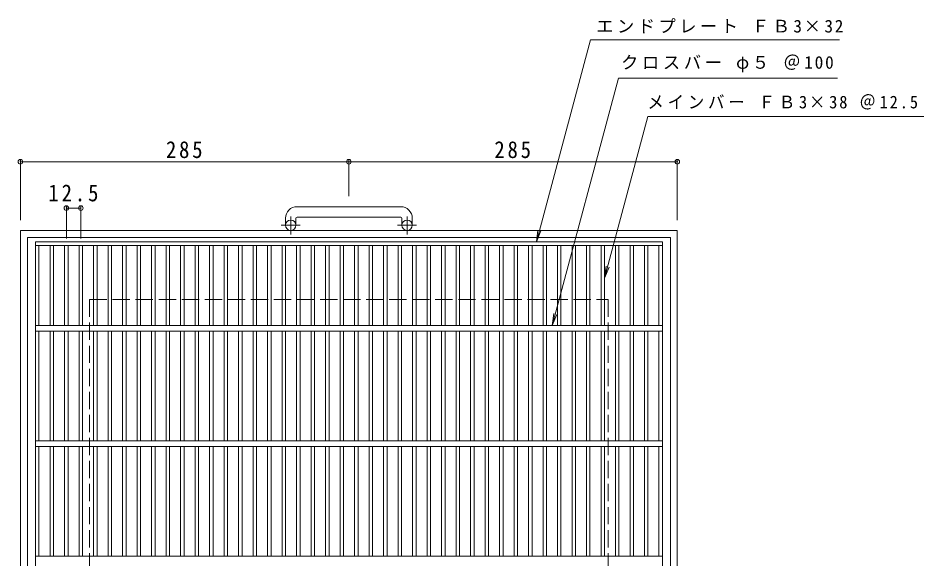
# Model space of a CAD drawing. Units: millimetres at full size, sheet at 1:5. Extents: x -741 to 867, y -685 to 668.
# Drawn here: x -721 to 65, y 199 to 668 of the extents above; entities that cross this region are included whole.
import ezdxf

# ---------------------------------------------------------------- set-up
doc = ezdxf.new("R2010")
doc.units = ezdxf.units.MM
doc.header["$LTSCALE"] = 5
doc.header["$PDMODE"] = 32
doc.header["$PDSIZE"] = 4
doc.linetypes.add('CHAIN1', pattern=[8, 5, -1, 1, -1])
doc.linetypes.add('DASHED3', pattern=[4, 3, -1])
for name, color, linetype, lineweight in [('B-1_ピット', 2, 'Continuous', 9), ('B-2_蓋', 3, 'Continuous', 9), ('B-4_寸法', 7, 'Continuous', 9), ('B-5_仕様文', 7, 'Continuous', 9)]:
    doc.layers.add(name, color=color, linetype=linetype, lineweight=lineweight)
doc.styles.add('ＭＳ ゴシック', font='')
doc.styles.get('ＭＳ ゴシック').set_extended_font_data('MS Gothic')

msp = doc.modelspace()

# ---------------------------------------------------------------- linework, layer by layer
at = {"layer": 'B-1_ピット'}
for p, q in [((-388.596, 504.149), (-478.596, 504.149)), ((-478.596, 495.149), (-388.596, 495.149)), ((-488.596, 494.149), (-488.596, 488.05)), ((-479.596, 494.149), (-479.596, 488.05)), ((-387.596, 494.149), (-387.596, 488.05)), ((-378.596, 494.149), (-378.596, 488.05)), ((-718.595, 483.549), (-718.595, -86.451)), ((-718.595, 483.549), (-148.596, 483.549)), ((-148.596, 483.549), (-148.596, -86.451)), ((-712.595, 477.549), (-712.595, -80.45)), ((-712.595, 477.549), (-154.596, 477.549)), ((-154.596, 477.549), (-154.596, -80.45))]:
    msp.add_line(p, q, dxfattribs=at)
at = {"layer": 'B-1_ピット', "linetype": 'CHAIN1'}
for p, q in [((-484.096, 479.942), (-484.096, 495.54)), ((-383.096, 479.942), (-383.096, 495.54)), ((-475.933, 488.05), (-492.34, 488.05)), ((-374.933, 488.05), (-391.34, 488.05))]:
    msp.add_line(p, q, dxfattribs=at)
at = {"layer": 'B-1_ピット', "linetype": 'DASHED3'}
for p, q in [((-658.596, 423.55), (-658.596, -26.451)), ((-658.596, 423.55), (-208.595, 423.55)), ((-208.595, 423.55), (-208.595, -26.451))]:
    msp.add_line(p, q, dxfattribs=at)
at = {"layer": 'B-1_ピット'}
for centre in [(-484.096, 488.05), (-383.096, 488.05)]:
    msp.add_circle(centre, 4.5, dxfattribs=at)
for centre, radius, start, end in [((-478.596, 494.149), 10, 90, 180), ((-388.596, 494.149), 10, 0, 90), ((-478.596, 494.149), 1, 90, 180), ((-388.596, 494.149), 1, 0, 90)]:
    msp.add_arc(centre, radius, start, end, dxfattribs=at)
at = {"layer": 'B-2_蓋'}
for p, q in [((-705.596, 473.55), (-161.596, 473.55)), ((-705.596, -76.45), (-705.596, 473.55)), ((-161.596, 473.55), (-161.596, -76.45)), ((-705.596, 470.55), (-161.596, 470.55)), ((-702.595, 470.549), (-702.595, 401.049)), ((-692.836, 401.049), (-692.836, 470.549)), ((-689.836, 401.049), (-689.836, 470.549)), ((-680.256, 401.049), (-680.256, 470.549)), ((-677.256, 401.049), (-677.256, 470.549)), ((-667.676, 401.049), (-667.676, 470.549)), ((-664.676, 401.049), (-664.676, 470.549)), ((-655.095, 401.049), (-655.095, 470.549)), ((-652.096, 401.049), (-652.096, 470.549)), ((-642.515, 401.049), (-642.515, 470.549)), ((-639.516, 401.049), (-639.516, 470.549)), ((-629.936, 401.049), (-629.936, 470.549)), ((-626.936, 401.049), (-626.936, 470.549)), ((-617.355, 401.049), (-617.355, 470.549)), ((-614.355, 401.049), (-614.355, 470.549)), ((-604.775, 401.049), (-604.775, 470.549)), ((-601.776, 401.049), (-601.776, 470.549)), ((-592.196, 401.049), (-592.196, 470.549)), ((-589.196, 401.049), (-589.196, 470.549)), ((-579.616, 401.049), (-579.616, 470.549)), ((-576.616, 401.049), (-576.616, 470.549)), ((-567.036, 401.049), (-567.036, 470.549)), ((-564.036, 401.049), (-564.036, 470.549)), ((-554.456, 401.049), (-554.456, 470.549)), ((-551.455, 401.049), (-551.455, 470.549)), ((-541.876, 401.049), (-541.876, 470.549)), ((-538.875, 401.049), (-538.875, 470.549)), ((-529.296, 401.049), (-529.296, 470.549)), ((-526.295, 401.049), (-526.295, 470.549)), ((-516.715, 401.049), (-516.715, 470.549)), ((-513.715, 401.049), (-513.715, 470.549)), ((-504.135, 401.049), (-504.135, 470.549)), ((-501.135, 401.049), (-501.135, 470.549)), ((-491.555, 401.049), (-491.555, 470.549)), ((-488.555, 401.049), (-488.555, 470.549)), ((-478.975, 401.049), (-478.975, 470.549)), ((-475.975, 401.049), (-475.975, 470.549)), ((-466.395, 401.049), (-466.395, 470.549)), ((-463.396, 401.049), (-463.396, 470.549)), ((-453.815, 401.049), (-453.815, 470.549)), ((-450.816, 401.049), (-450.816, 470.549)), ((-441.236, 401.049), (-441.236, 470.549)), ((-438.236, 401.049), (-438.236, 470.549)), ((-428.656, 401.049), (-428.656, 470.549)), ((-425.656, 401.049), (-425.656, 470.549)), ((-416.075, 401.049), (-416.075, 470.549)), ((-413.075, 401.049), (-413.075, 470.549)), ((-403.495, 401.049), (-403.495, 470.549)), ((-400.495, 401.049), (-400.495, 470.549)), ((-390.915, 401.049), (-390.915, 470.549)), ((-387.915, 401.049), (-387.915, 470.549)), ((-378.335, 401.049), (-378.335, 470.549)), ((-375.335, 401.049), (-375.335, 470.549)), ((-365.755, 401.049), (-365.755, 470.549)), ((-362.755, 401.049), (-362.755, 470.549)), ((-353.175, 401.049), (-353.175, 470.549)), ((-350.175, 401.049), (-350.175, 470.549)), ((-340.596, 401.049), (-340.596, 470.549)), ((-337.595, 401.049), (-337.595, 470.549)), ((-328.015, 401.049), (-328.015, 470.549)), ((-325.015, 401.049), (-325.015, 470.549)), ((-315.435, 401.049), (-315.435, 470.549)), ((-312.435, 401.049), (-312.435, 470.549)), ((-302.855, 401.049), (-302.855, 470.549)), ((-299.855, 401.049), (-299.855, 470.549)), ((-290.275, 401.049), (-290.275, 470.549)), ((-287.275, 401.049), (-287.275, 470.549)), ((-277.695, 401.049), (-277.695, 470.549)), ((-274.695, 401.049), (-274.695, 470.549)), ((-265.115, 401.049), (-265.115, 470.549)), ((-262.116, 401.049), (-262.116, 470.549)), ((-252.535, 401.049), (-252.535, 470.549)), ((-249.536, 401.049), (-249.536, 470.549)), ((-239.955, 401.049), (-239.955, 470.549)), ((-236.956, 401.049), (-236.956, 470.549)), ((-227.375, 401.049), (-227.375, 470.549)), ((-224.375, 401.049), (-224.375, 470.549)), ((-214.795, 401.049), (-214.795, 470.549)), ((-211.795, 401.049), (-211.795, 470.549)), ((-202.215, 401.049), (-202.215, 470.549)), ((-199.215, 401.049), (-199.215, 470.549)), ((-189.636, 401.049), (-189.636, 470.549)), ((-186.635, 401.049), (-186.635, 470.549)), ((-177.056, 401.049), (-177.056, 470.549)), ((-174.055, 401.049), (-174.055, 470.549)), ((-164.595, 401.049), (-164.595, 470.549)), ((-705.596, 401.049), (-161.596, 401.049)), ((-705.596, 396.049), (-161.596, 396.049)), ((-702.595, 396.049), (-702.595, 301.05)), ((-692.836, 301.05), (-692.836, 396.049)), ((-689.836, 301.05), (-689.836, 396.049)), ((-680.256, 301.05), (-680.256, 396.049)), ((-677.256, 301.05), (-677.256, 396.049)), ((-667.676, 301.05), (-667.676, 396.049)), ((-664.676, 301.05), (-664.676, 396.049)), ((-655.095, 301.05), (-655.095, 396.049)), ((-652.096, 301.05), (-652.096, 396.049)), ((-642.515, 301.05), (-642.515, 396.049)), ((-639.516, 301.05), (-639.516, 396.049)), ((-629.936, 301.05), (-629.936, 396.049)), ((-626.936, 301.05), (-626.936, 396.049)), ((-617.355, 301.05), (-617.355, 396.049)), ((-614.355, 301.05), (-614.355, 396.049)), ((-604.775, 301.05), (-604.775, 396.049)), ((-601.776, 301.05), (-601.776, 396.049)), ((-592.196, 301.05), (-592.196, 396.049)), ((-589.196, 301.05), (-589.196, 396.049)), ((-579.616, 301.05), (-579.616, 396.049)), ((-576.616, 301.05), (-576.616, 396.049)), ((-567.036, 301.05), (-567.036, 396.049)), ((-564.036, 301.05), (-564.036, 396.049)), ((-554.456, 301.05), (-554.456, 396.049)), ((-551.455, 301.05), (-551.455, 396.049)), ((-541.876, 301.05), (-541.876, 396.049)), ((-538.875, 301.05), (-538.875, 396.049)), ((-529.296, 301.05), (-529.296, 396.049)), ((-526.295, 301.05), (-526.295, 396.049)), ((-516.715, 301.05), (-516.715, 396.049)), ((-513.715, 301.05), (-513.715, 396.049)), ((-504.135, 301.05), (-504.135, 396.049)), ((-501.135, 301.05), (-501.135, 396.049)), ((-491.555, 301.05), (-491.555, 396.049)), ((-488.555, 301.05), (-488.555, 396.049)), ((-478.975, 301.05), (-478.975, 396.049)), ((-475.975, 301.05), (-475.975, 396.049)), ((-466.395, 301.05), (-466.395, 396.049)), ((-463.396, 301.05), (-463.396, 396.049)), ((-453.815, 301.05), (-453.815, 396.049)), ((-450.816, 301.05), (-450.816, 396.049)), ((-441.236, 301.05), (-441.236, 396.049)), ((-438.236, 301.05), (-438.236, 396.049)), ((-428.656, 301.05), (-428.656, 396.049)), ((-425.656, 301.05), (-425.656, 396.049)), ((-416.075, 301.05), (-416.075, 396.049)), ((-413.075, 301.05), (-413.075, 396.049)), ((-403.495, 301.05), (-403.495, 396.049)), ((-400.495, 301.05), (-400.495, 396.049)), ((-390.915, 301.05), (-390.915, 396.049)), ((-387.915, 301.05), (-387.915, 396.049)), ((-378.335, 301.05), (-378.335, 396.049)), ((-375.335, 301.05), (-375.335, 396.049)), ((-365.755, 301.05), (-365.755, 396.049)), ((-362.755, 301.05), (-362.755, 396.049)), ((-353.175, 301.05), (-353.175, 396.049)), ((-350.175, 301.05), (-350.175, 396.049)), ((-340.596, 301.05), (-340.596, 396.049)), ((-337.595, 301.05), (-337.595, 396.049)), ((-328.015, 301.05), (-328.015, 396.049)), ((-325.015, 301.05), (-325.015, 396.049)), ((-315.435, 301.05), (-315.435, 396.049)), ((-312.435, 301.05), (-312.435, 396.049)), ((-302.855, 301.05), (-302.855, 396.049)), ((-299.855, 301.05), (-299.855, 396.049)), ((-290.275, 301.05), (-290.275, 396.049)), ((-287.275, 301.05), (-287.275, 396.049)), ((-277.695, 301.05), (-277.695, 396.049)), ((-274.695, 301.05), (-274.695, 396.049)), ((-265.115, 301.05), (-265.115, 396.049)), ((-262.116, 301.05), (-262.116, 396.049)), ((-252.535, 301.05), (-252.535, 396.049)), ((-249.536, 301.05), (-249.536, 396.049)), ((-239.955, 301.05), (-239.955, 396.049)), ((-236.956, 301.05), (-236.956, 396.049)), ((-227.375, 301.05), (-227.375, 396.049)), ((-224.375, 301.05), (-224.375, 396.049)), ((-214.795, 301.05), (-214.795, 396.049)), ((-211.795, 301.05), (-211.795, 396.049)), ((-202.215, 301.05), (-202.215, 396.049)), ((-199.215, 301.05), (-199.215, 396.049)), ((-189.636, 301.05), (-189.636, 396.049)), ((-186.635, 301.05), (-186.635, 396.049)), ((-177.056, 301.05), (-177.056, 396.049)), ((-174.055, 301.05), (-174.055, 396.049)), ((-164.595, 301.05), (-164.595, 396.049)), ((-705.596, 301.049), (-161.596, 301.049)), ((-705.596, 296.049), (-161.596, 296.049)), ((-702.595, 296.049), (-702.595, 201.049)), ((-692.836, 201.049), (-692.836, 296.049)), ((-689.836, 201.049), (-689.836, 296.049)), ((-680.256, 201.049), (-680.256, 296.049)), ((-677.256, 201.049), (-677.256, 296.049)), ((-667.676, 201.049), (-667.676, 296.049)), ((-664.676, 201.049), (-664.676, 296.049)), ((-655.095, 201.049), (-655.095, 296.049)), ((-652.096, 201.049), (-652.096, 296.049)), ((-642.515, 201.049), (-642.515, 296.049)), ((-639.516, 201.049), (-639.516, 296.049)), ((-629.936, 201.049), (-629.936, 296.049)), ((-626.936, 201.049), (-626.936, 296.049)), ((-617.355, 201.049), (-617.355, 296.049)), ((-614.355, 201.049), (-614.355, 296.049)), ((-604.775, 201.049), (-604.775, 296.049)), ((-601.776, 201.049), (-601.776, 296.049)), ((-592.196, 201.049), (-592.196, 296.049)), ((-589.196, 201.049), (-589.196, 296.049)), ((-579.616, 201.049), (-579.616, 296.049)), ((-576.616, 201.049), (-576.616, 296.049)), ((-567.036, 201.049), (-567.036, 296.049)), ((-564.036, 201.049), (-564.036, 296.049)), ((-554.456, 201.049), (-554.456, 296.049)), ((-551.455, 201.049), (-551.455, 296.049)), ((-541.876, 201.049), (-541.876, 296.049)), ((-538.875, 201.049), (-538.875, 296.049)), ((-529.296, 201.049), (-529.296, 296.049)), ((-526.295, 201.049), (-526.295, 296.049)), ((-516.715, 201.049), (-516.715, 296.049)), ((-513.715, 201.049), (-513.715, 296.049)), ((-504.135, 201.049), (-504.135, 296.049)), ((-501.135, 201.049), (-501.135, 296.049)), ((-491.555, 201.049), (-491.555, 296.049)), ((-488.555, 201.049), (-488.555, 296.049)), ((-478.975, 201.049), (-478.975, 296.049)), ((-475.975, 201.049), (-475.975, 296.049)), ((-466.395, 201.049), (-466.395, 296.049)), ((-463.396, 201.049), (-463.396, 296.049)), ((-453.815, 201.049), (-453.815, 296.049)), ((-450.816, 201.049), (-450.816, 296.049)), ((-441.236, 201.049), (-441.236, 296.049)), ((-438.236, 201.049), (-438.236, 296.049)), ((-428.656, 201.049), (-428.656, 296.049)), ((-425.656, 201.049), (-425.656, 296.049)), ((-416.075, 201.049), (-416.075, 296.049)), ((-413.075, 201.049), (-413.075, 296.049)), ((-403.495, 201.049), (-403.495, 296.049)), ((-400.495, 201.049), (-400.495, 296.049)), ((-390.915, 201.049), (-390.915, 296.049)), ((-387.915, 201.049), (-387.915, 296.049)), ((-378.335, 201.049), (-378.335, 296.049)), ((-375.335, 201.049), (-375.335, 296.049)), ((-365.755, 201.049), (-365.755, 296.049)), ((-362.755, 201.049), (-362.755, 296.049)), ((-353.175, 201.049), (-353.175, 296.049)), ((-350.175, 201.049), (-350.175, 296.049)), ((-340.596, 201.049), (-340.596, 296.049)), ((-337.595, 201.049), (-337.595, 296.049)), ((-328.015, 201.049), (-328.015, 296.049)), ((-325.015, 201.049), (-325.015, 296.049)), ((-315.435, 201.049), (-315.435, 296.049)), ((-312.435, 201.049), (-312.435, 296.049)), ((-302.855, 201.049), (-302.855, 296.049)), ((-299.855, 201.049), (-299.855, 296.049)), ((-290.275, 201.049), (-290.275, 296.049)), ((-287.275, 201.049), (-287.275, 296.049)), ((-277.695, 201.049), (-277.695, 296.049)), ((-274.695, 201.049), (-274.695, 296.049)), ((-265.115, 201.049), (-265.115, 296.049)), ((-262.116, 201.049), (-262.116, 296.049)), ((-252.535, 201.049), (-252.535, 296.049)), ((-249.536, 201.049), (-249.536, 296.049)), ((-239.955, 201.049), (-239.955, 296.049)), ((-236.956, 201.049), (-236.956, 296.049)), ((-227.375, 201.049), (-227.375, 296.049)), ((-224.375, 201.049), (-224.375, 296.049)), ((-214.795, 201.049), (-214.795, 296.049)), ((-211.795, 201.049), (-211.795, 296.049)), ((-202.215, 201.049), (-202.215, 296.049)), ((-199.215, 201.049), (-199.215, 296.049)), ((-189.636, 201.049), (-189.636, 296.049)), ((-186.635, 201.049), (-186.635, 296.049)), ((-177.056, 201.049), (-177.056, 296.049)), ((-174.055, 201.049), (-174.055, 296.049)), ((-164.595, 201.049), (-164.595, 296.049)), ((-705.596, 201.049), (-161.596, 201.049))]:
    msp.add_line(p, q, dxfattribs=at)
at = {"layer": 'B-4_寸法'}
for p, q in [((-718.595, 492.549), (-718.595, 544.918)), ((-718.595, 543.118), (-433.596, 543.118)), ((-433.596, 513.149), (-433.596, 544.918)), ((-433.596, 543.118), (-148.596, 543.118)), ((-148.596, 492.549), (-148.596, 544.918)), ((-678.756, 476.581), (-678.756, 504.753)), ((-666.176, 476.581), (-666.176, 504.753)), ((-678.756, 502.953), (-666.176, 502.953))]:
    msp.add_line(p, q, dxfattribs=at)
for p in [(-718.595, 543.118), (-433.596, 543.118), (-148.596, 543.118), (-678.756, 502.953), (-666.176, 502.953)]:
    msp.add_point(p, dxfattribs=at)
at = {"layer": 'B-5_仕様文'}
for p, q in [((-270.88, 473.55), (-223.855, 649.05)), ((-223.855, 649.05), (-7.993, 649.05)), ((-257.12, 401.049), (-199.6, 615.716)), ((-199.6, 615.716), (-9.549, 615.716)), ((-211.795, 442.091), (-174.204, 582.383)), ((-174.204, 582.383), (65.345, 582.383)), ((-270.88, 473.55), (-269.52, 483.877)), ((-270.88, 473.55), (-266.894, 483.174)), ((-211.795, 442.091), (-210.435, 452.418)), ((-211.795, 442.091), (-207.808, 451.715)), ((-257.12, 401.049), (-255.76, 411.376)), ((-257.12, 401.049), (-253.134, 410.673))]:
    msp.add_line(p, q, dxfattribs=at)

# ---------------------------------------------------------------- texts
at = {"layer": 'B-4_寸法', "color": 2, "char_height": 14.66, "attachment_point": 7, "style": 'ＭＳ ゴシック'}
for s, insert in [('\\T1.27;\\W0.9;285', (-592.346, 546.118)), ('\\T1.27;\\W0.9;285', (-307.346, 546.118)), ('\\T1.28;\\W0.9;12.5', (-694.341, 508.553))]:
    msp.add_mtext(s, dxfattribs=dict(at, insert=insert))
at = {"layer": 'B-5_仕様文', "char_height": 11, "attachment_point": 7, "style": 'ＭＳ ゴシック'}
for s, insert in [('\\T1.2;エンドプレート\\~ＦＢ3×32', (-218.955, 654.644)), ('\\T1.21;クロスバー\\~φ５\\~＠100', (-197.435, 620.842)), ('\\T1.23;\\W0.95;メインバー\\~ＦＢ3×38\\~＠12.5', (-174.545, 588.412))]:
    msp.add_mtext(s, dxfattribs=dict(at, insert=insert))

doc.saveas('drawing.dxf')
